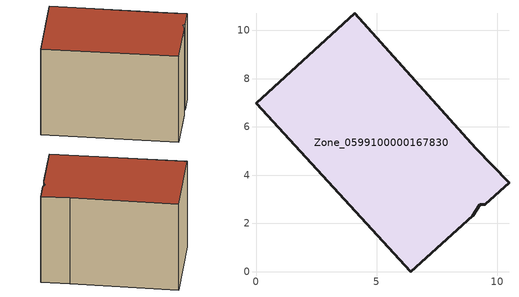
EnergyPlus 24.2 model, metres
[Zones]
Zone_0599100000167830
 floor ground (C_G): 0,6.99 4.1,10.7 9.11,5.12 10.49,3.68 9.51,2.79 9.28,2.77 8.98,2.31 6.42,0 z0
 wall outside (C_F): 4.1,10.7 0,6.99 6.42,0 8.98,2.31 9.28,2.77 9.51,2.79 10.49,3.68 9.11,5.12 4.1,10.7 z0:6.93
 roof outside (C_R): 9.28,2.77 9.51,2.79 10.49,3.68 9.11,5.12 4.1,10.7 0,6.99 6.42,0 8.98,2.31 z6.93
[BUILDING]
Pand.0599100000167830: North Axis=0; Terrain=City; Loads Convergence Tolerance Value=0.04; Temperature Convergence Tolerance Value=0.4; Solar Distribution=FullExterior; Maximum Number of Warmup Days=25; Minimum Number of Warmup Days=1
[Site:Location]
Rotterdam.The.Hague.AP_ZH_NLD Design_Conditions: Latitude=51.96; Longitude=4.45; Time Zone=1; Elevation=-4.5
[SITE:GROUNDTEMPERATURE:BUILDINGSURFACE]
18, 18, 18, 18, 18, 18, 18, 18, 18, 18, 18, 18
[MATERIAL] Thermal Absorptance=0.9; Solar Absorptance=0.7; Visible Absorptance=0.7
Name | Roughness | Thickness | Conductivity | Density | Specific Heat
G.TI.1946 | MediumSmooth | 0.15 | 1 | 540 | 1210
F.TI.1946 | Rough | 0.3 | 0.857143 | 1920 | 840
R.TI.1946 | MediumRough | 0.2 | 0.1 | 1500 | 1000
[CONSTRUCTION]
C_G: G.TI.1946
C_F: F.TI.1946
C_R: R.TI.1946
[ZONE]
Zone_0599100000167830: Type=1; Multiplier=1; Ceiling Height=Autocalculate; Volume=Autocalculate; Floor Area=autocalculate; Part of Total Floor Area=Yes
[ZONEINFILTRATION:DESIGNFLOWRATE]
Infil_Zone_0599100000167830: Zone or ZoneList or Space or SpaceList=Zone_0599100000167830; Schedule=AlwaysOn; Design Flow Rate Calculation Method=Flow/Area; Flow Rate per Floor Area=0.003; Constant Term Coefficient=1; Temperature Term Coefficient=0; Velocity Term Coefficient=0; Velocity Squared Term Coefficient=0
[HVACTEMPLATE:ZONE:IDEALLOADSAIRSYSTEM]
Zone_0599100000167830: Maximum Heating Supply Air Temperature=50; Minimum Cooling Supply Air Temperature=13; Maximum Heating Supply Air Humidity Ratio=0.0156; Minimum Cooling Supply Air Humidity Ratio=0.0077; Heating Limit=NoLimit; Cooling Limit=NoLimit; Dehumidification Control Type=ConstantSensibleHeatRatio; Cooling Sensible Heat Ratio=0.7; Dehumidification Setpoint=60; Humidification Control Type=None; Humidification Setpoint=30; Outdoor Air Method=None; Outdoor Air Flow Rate per Person=0.00944; Outdoor Air Flow Rate per Zone Floor Area=0; Outdoor Air Flow Rate per Zone=0; Demand Controlled Ventilation Type=None; Outdoor Air Economizer Type=NoEconomizer; Heat Recovery Type=None; Sensible Heat Recovery Effectiveness=0.7; Latent Heat Recovery Effectiveness=0.65
[ZONECONTROL:THERMOSTAT]
ThermostatControl_Zone_0599100000167830: Zone or ZoneList=Zone_0599100000167830; Control Type Schedule=DualSetpointControlType; Control 1=Thermostat_Zone_0599100000167830; Temperature Difference Between Cutout And Setpoint=0
[THERMOSTATSETPOINT:DUALSETPOINT]
Thermostat_Zone_0599100000167830: Heating Setpoint Temperature Schedule=HeatingSetpoint_Zone_0599100000167830; Cooling Setpoint Temperature Schedule=CoolingSetpoint_Zone_0599100000167830
[SCHEDULE:COMPACT]
HeatingSetpoint_Zone_0599100000167830: Through: 12/31, For: AllDays, Until: 24:00, 21
CoolingSetpoint_Zone_0599100000167830: Through: 12/31, For: AllDays, Until: 24:00, 24
DualSetpointControlType: Through: 12/31, For: AllDays, Until: 24:00, 4
AlwaysOn: Through: 12/31, For: AllDays, Until: 24:00, 1
